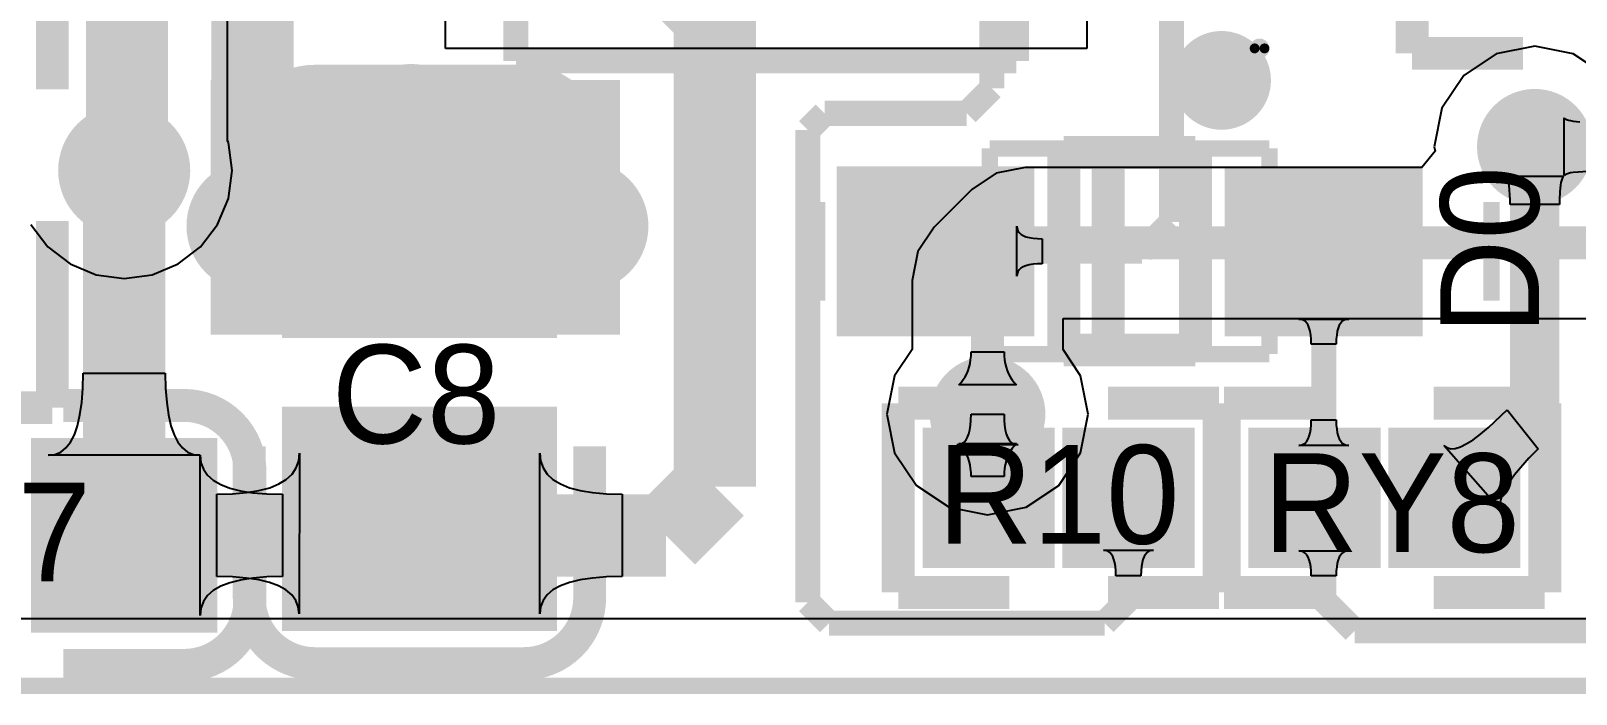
# Model space of a CAD drawing. Extents: x 40.9 to 121.6, y 83.2 to 120.
# Drawn here: x 80.26 to 89.66, y 83.77 to 87.8 of the extents above; entities that cross this region are included whole.
import ezdxf

# ---------------------------------------------------------------- set-up
doc = ezdxf.new("R2010")
doc.units = 0
for name, color, linetype in [('BOTTOMLAYER', 5, 'CONTINUOUS'), ('BOTTOMSOLDER', 6, 'CONTINUOUS'), ('KEEPOUTLAYER', 6, 'CONTINUOUS'), ('MECHANICAL13', 56, 'CONTINUOUS'), ('MECHANICAL15', 56, 'CONTINUOUS'), ('MECHANICAL4', 56, 'CONTINUOUS'), ('MECHANICAL6', 56, 'CONTINUOUS'), ('MULTILAYER', 9, 'CONTINUOUS'), ('TOPLAYER', 1, 'CONTINUOUS'), ('TOPOVERLAY', 2, 'CONTINUOUS'), ('TOPPASTE', 8, 'CONTINUOUS'), ('TOPSOLDER', 216, 'CONTINUOUS')]:
    doc.layers.add(name, color=color, linetype=linetype)

msp = doc.modelspace()

# ---------------------------------------------------------------- linework, layer by layer
at = {"layer": 'BOTTOMLAYER'}
for p, q in [((81.459954, 87.131827), (81.459954, 88.440646)), ((89.173891, 87.661788), (88.975425, 87.529175)), ((89.408, 87.708354), (89.173891, 87.661788)), ((89.642109, 87.661788), (89.408, 87.708354)), ((89.725007, 87.606396), (89.642109, 87.661788)), ((88.975425, 87.529175), (88.842812, 87.330709)), ((88.842812, 87.330709), (88.796246, 87.0966)), ((89.586537, 86.921599), (89.586537, 87.271601)), ((89.586537, 87.271601), (89.592661, 87.266849)), ((89.592661, 87.266849), (89.601236, 87.262599)), ((89.601236, 87.262599), (89.612259, 87.25885)), ((89.612259, 87.25885), (89.625731, 87.255599)), ((89.625731, 87.255599), (89.641655, 87.252851)), ((89.641655, 87.252851), (89.680844, 87.24885)), ((81.464071, 87.121888), (81.459954, 87.131827)), ((81.486411, 86.952204), (81.464071, 87.121888)), ((88.796246, 87.0966), (88.801659, 87.069389)), ((88.801659, 87.069389), (88.72109, 86.971215)), ((81.464071, 86.782519), (81.486411, 86.952204)), ((86.133617, 86.93629), (85.984768, 86.836832)), ((86.3092, 86.971215), (86.133617, 86.93629)), ((88.72109, 86.971215), (86.3092, 86.971215)), ((89.592661, 86.926351), (89.586537, 86.921599)), ((89.601236, 86.930601), (89.592661, 86.926351)), ((89.612259, 86.93435), (89.601236, 86.930601)), ((89.625731, 86.937601), (89.612259, 86.93435)), ((89.641655, 86.940349), (89.625731, 86.937601)), ((89.729833, 86.946351), (89.641655, 86.940349)), ((85.984768, 86.836832), (85.756168, 86.608232)), ((81.398575, 86.624399), (81.464071, 86.782519)), ((80.263032, 86.624399), (80.367221, 86.488621)), ((81.294387, 86.488621), (81.398575, 86.624399)), ((85.756168, 86.608232), (85.65671, 86.459383)), ((80.367221, 86.488621), (80.502999, 86.384432)), ((81.158608, 86.384432), (81.294387, 86.488621)), ((85.65671, 86.459383), (85.621785, 86.2838)), ((80.502999, 86.384432), (80.661119, 86.318936)), ((81.000488, 86.318936), (81.158608, 86.384432)), ((80.661119, 86.318936), (80.830804, 86.296597)), ((80.830804, 86.296597), (81.000488, 86.318936)), ((85.621785, 86.2838), (85.621785, 85.864304)), ((86.539415, 85.864304), (86.539415, 86.053585)), ((86.539415, 86.053585), (90.504142, 86.053585)), ((85.621785, 85.864304), (85.515412, 85.705109)), ((85.973851, 85.778701), (85.9776, 85.801439)), ((85.9776, 85.801439), (85.979851, 85.825249)), ((85.979851, 85.825249), (85.9806, 85.850128)), ((85.9806, 85.850128), (86.1806, 85.850128)), ((86.1806, 85.850128), (86.181349, 85.825249)), ((86.181349, 85.825249), (86.1836, 85.801439)), ((86.1836, 85.801439), (86.187349, 85.778701)), ((86.645788, 85.705109), (86.539415, 85.864304)), ((85.515412, 85.705109), (85.468846, 85.471)), ((85.932599, 85.681083), (85.943851, 85.698465)), ((85.943851, 85.698465), (85.9536, 85.716918)), ((85.9536, 85.716918), (85.96185, 85.73644)), ((85.96185, 85.73644), (85.968601, 85.757034)), ((85.968601, 85.757034), (85.973851, 85.778701)), ((86.187349, 85.778701), (86.192599, 85.757034)), ((86.192599, 85.757034), (86.19935, 85.73644)), ((86.19935, 85.73644), (86.2076, 85.716918)), ((86.2076, 85.716918), (86.217349, 85.698465)), ((86.217349, 85.698465), (86.228601, 85.681083)), ((86.692354, 85.471), (86.645788, 85.705109)), ((85.905599, 85.649537), (85.919851, 85.664774)), ((86.255601, 85.649537), (85.905599, 85.649537)), ((85.919851, 85.664774), (85.932599, 85.681083)), ((86.228601, 85.681083), (86.241349, 85.664774)), ((86.241349, 85.664774), (86.255601, 85.649537)), ((85.468846, 85.471), (85.515412, 85.236891)), ((86.645788, 85.236891), (86.692354, 85.471)), ((85.515412, 85.236891), (85.648025, 85.038425)), ((86.513175, 85.038425), (86.645788, 85.236891)), ((85.648025, 85.038425), (85.846491, 84.905812)), ((86.314709, 84.905812), (86.513175, 85.038425)), ((85.846491, 84.905812), (86.0806, 84.859246)), ((86.0806, 84.859246), (86.314709, 84.905812)), ((116.332, 84.227835), (76.2508, 84.227835))]:
    msp.add_line(p, q, dxfattribs=at)
for points, const_width in [([(80.8482, 86.9696), (80.8482, 88.773)], 0.499999), ([(81.611203, 86.615003), (81.611203, 88.062803)], 0.499999), ([(89.408, 87.0966), (91.948, 87.0966)], 0.299999), ([(86.0806, 86.2838), (86.3092, 86.5124)], 0.2), ([(86.3092, 86.5124), (96.645212, 86.5124)], 0.2), ([(86.0806, 85.471), (86.0806, 86.2838)], 0.2)]:
    msp.add_lwpolyline(points, dxfattribs=dict(at, const_width=const_width))
for points, const_width in [([(82.4254, 87.1982, 1), (82.7254, 87.1982, 1)], 0.299999), ([(89.283002, 87.0966, 1), (89.532998, 87.0966, 1)], 0.249999), ([(80.680804, 86.952204, 1), (80.980803, 86.952204, 1)], 0.299999), ([(81.461204, 86.615003, 1), (81.761203, 86.615003, 1)], 0.299999), ([(83.4668, 86.615003, 1), (83.7668, 86.615003, 1)], 0.299999), ([(85.955602, 85.471, 1), (86.205598, 85.471, 1)], 0.249999)]:
    msp.add_lwpolyline(points, format="xyb", close=True, dxfattribs=dict(at, const_width=const_width))
at = {"layer": 'BOTTOMSOLDER'}
for points, const_width in [([(82.3746, 87.1982, 1), (82.7762, 87.1982, 1)], 0.401599), ([(89.232202, 87.0966, 1), (89.583798, 87.0966, 1)], 0.351599), ([(80.630004, 86.952204, 1), (81.031603, 86.952204, 1)], 0.401599), ([(81.410404, 86.615003, 1), (81.812003, 86.615003, 1)], 0.401599), ([(83.416, 86.615003, 1), (83.8176, 86.615003, 1)], 0.401599), ([(85.904802, 85.471, 1), (86.256398, 85.471, 1)], 0.351599)]:
    msp.add_lwpolyline(points, format="xyb", close=True, dxfattribs=dict(at, const_width=const_width))
at = {"layer": 'KEEPOUTLAYER', "const_width": 0.1}
msp.add_lwpolyline([(41.0464, 83.82), (121.412, 83.82)], dxfattribs=at)
at = {"layer": 'MECHANICAL13', "const_width": 0.1}
for points in [[(86.094199, 87.0866), (87.794201, 87.0866)], [(86.094199, 85.8366), (86.094199, 87.0866)], [(87.794201, 85.8366), (87.794201, 87.0866)], [(86.094199, 85.8366), (87.794201, 85.8366)]]:
    msp.add_lwpolyline(points, dxfattribs=at)
at = {"layer": 'MECHANICAL15', "const_width": 0.1}
for points in [[(85.044199, 86.761597), (85.044201, 86.161601)], [(89.144198, 86.761599), (89.144201, 86.161606)], [(88.844204, 86.4616), (89.4442, 86.4616)]]:
    msp.add_lwpolyline(points, dxfattribs=at)
at = {"layer": 'MECHANICAL4'}
for p, q in [((82.784391, 87.694592), (82.784391, 92.594608)), ((86.684409, 92.594608), (86.684409, 87.694592)), ((86.684409, 87.694592), (82.784391, 87.694592))]:
    msp.add_line(p, q, dxfattribs=at)
at = {"layer": 'MECHANICAL6'}
for points, const_width in [([(87.764366, 87.694516, 1), (87.704422, 87.694516, 1)], 0.059995), ([(87.689423, 87.694516, 1), (87.719421, 87.694516, 1)], 0.029997), ([(87.749367, 87.694516, 1), (87.779365, 87.694516, 1)], 0.029997)]:
    msp.add_lwpolyline(points, format="xyb", close=True, dxfattribs=dict(at, const_width=const_width))
at = {"layer": 'MULTILAYER'}
for points, const_width in [([(82.4254, 87.1982, 1), (82.7254, 87.1982, 1)], 0.299999), ([(89.283002, 87.0966, 1), (89.532998, 87.0966, 1)], 0.249999), ([(80.680804, 86.952204, 1), (80.980803, 86.952204, 1)], 0.299999), ([(81.461204, 86.615003, 1), (81.761203, 86.615003, 1)], 0.299999), ([(83.4668, 86.615003, 1), (83.7668, 86.615003, 1)], 0.299999), ([(85.955602, 85.471, 1), (86.205598, 85.471, 1)], 0.249999)]:
    msp.add_lwpolyline(points, format="xyb", close=True, dxfattribs=dict(at, const_width=const_width))
at = {"layer": 'TOPLAYER'}
for p, q in [((89.237751, 86.911939), (89.232999, 86.918063)), ((89.232999, 86.918063), (89.583001, 86.918063)), ((89.242001, 86.903364), (89.237751, 86.911939)), ((89.578249, 86.911939), (89.573999, 86.903364)), ((89.583001, 86.918063), (89.578249, 86.911939)), ((89.24575, 86.892341), (89.242001, 86.903364)), ((89.249001, 86.878869), (89.24575, 86.892341)), ((89.251749, 86.862945), (89.249001, 86.878869)), ((89.257751, 86.774767), (89.251749, 86.862945)), ((89.56025, 86.823756), (89.558249, 86.774767)), ((89.564251, 86.862945), (89.56025, 86.823756)), ((89.566999, 86.878869), (89.564251, 86.862945)), ((89.57025, 86.892341), (89.566999, 86.878869)), ((89.573999, 86.903364), (89.57025, 86.892341)), ((89.258, 86.746601), (89.257751, 86.774767)), ((89.558, 86.746601), (89.258, 86.746601)), ((89.558249, 86.774767), (89.558, 86.746601)), ((86.258105, 86.309599), (86.258105, 86.613601)), ((86.258105, 86.613601), (86.259655, 86.599161)), ((86.259655, 86.599161), (86.264308, 86.58624)), ((86.264308, 86.58624), (86.27206, 86.574841)), ((86.27206, 86.574841), (86.282914, 86.56496)), ((86.282914, 86.56496), (86.296868, 86.556601)), ((86.296868, 86.556601), (86.313922, 86.549761)), ((86.313922, 86.549761), (86.334079, 86.54444)), ((86.334079, 86.54444), (86.357338, 86.54064)), ((86.357338, 86.54064), (86.383696, 86.538361)), ((86.383696, 86.538361), (86.413155, 86.537602)), ((86.413155, 86.537602), (86.413155, 86.385598)), ((86.27206, 86.348359), (86.264308, 86.33696)), ((86.282914, 86.35824), (86.27206, 86.348359)), ((86.296868, 86.366599), (86.282914, 86.35824)), ((86.313922, 86.373439), (86.296868, 86.366599)), ((86.334079, 86.37876), (86.313922, 86.373439)), ((86.357338, 86.38256), (86.334079, 86.37876)), ((86.383696, 86.384839), (86.357338, 86.38256)), ((86.413155, 86.385598), (86.383696, 86.384839)), ((86.259655, 86.324039), (86.258105, 86.309599)), ((86.264308, 86.33696), (86.259655, 86.324039)), ((87.986636, 86.048129), (87.972196, 86.049648)), ((87.972196, 86.049648), (88.276199, 86.049648)), ((87.999557, 86.043567), (87.986636, 86.048129)), ((88.010957, 86.035967), (87.999557, 86.043567)), ((88.020837, 86.025327), (88.010957, 86.035967)), ((88.029197, 86.011647), (88.020837, 86.025327)), ((88.036037, 85.994928), (88.029197, 86.011647)), ((88.041358, 85.975167), (88.036037, 85.994928)), ((88.045158, 85.952366), (88.041358, 85.975167)), ((88.207037, 85.975167), (88.203237, 85.952366)), ((88.212358, 85.994928), (88.207037, 85.975167)), ((88.219199, 86.011647), (88.212358, 85.994928)), ((88.227558, 86.025327), (88.219199, 86.011647)), ((88.237438, 86.035967), (88.227558, 86.025327)), ((88.248838, 86.043567), (88.237438, 86.035967)), ((88.261759, 86.048129), (88.248838, 86.043567)), ((88.276199, 86.049648), (88.261759, 86.048129)), ((88.047436, 85.926526), (88.045158, 85.952366)), ((88.048196, 85.897646), (88.047436, 85.926526)), ((88.2002, 85.897646), (88.048196, 85.897646)), ((88.200959, 85.926526), (88.2002, 85.897646)), ((88.203237, 85.952366), (88.200959, 85.926526)), ((80.578686, 85.626351), (80.580804, 85.72135)), ((80.580804, 85.72135), (81.080803, 85.72135)), ((81.080803, 85.72135), (81.082921, 85.626351)), ((80.572326, 85.54135), (80.578686, 85.626351)), ((81.082921, 85.626351), (81.089282, 85.54135)), ((80.561729, 85.466352), (80.572326, 85.54135)), ((81.089282, 85.54135), (81.099878, 85.466352)), ((80.546892, 85.401351), (80.561729, 85.466352)), ((81.099878, 85.466352), (81.114715, 85.401351)), ((85.972856, 85.376116), (85.977159, 85.404023)), ((85.977159, 85.404023), (85.979739, 85.435651)), ((85.979739, 85.435651), (85.9806, 85.471)), ((85.9806, 85.471), (86.1806, 85.471)), ((86.1806, 85.471), (86.181461, 85.435651)), ((86.181461, 85.435651), (86.184041, 85.404023)), ((86.184041, 85.404023), (86.188344, 85.376116)), ((88.045158, 85.381137), (88.047436, 85.407495)), ((88.047436, 85.407495), (88.048196, 85.436954)), ((88.048196, 85.436954), (88.2002, 85.436954)), ((88.2002, 85.436954), (88.200959, 85.407495)), ((88.200959, 85.407495), (88.203237, 85.381137)), ((89.127371, 85.390688), (89.240556, 85.497083)), ((89.240556, 85.497083), (89.427685, 85.259951)), ((80.5045, 85.301351), (80.527815, 85.346352)), ((80.527815, 85.346352), (80.546892, 85.401351)), ((81.114715, 85.401351), (81.133793, 85.346352)), ((81.133793, 85.346352), (81.157107, 85.301351)), ((85.938436, 85.301696), (85.949622, 85.314721)), ((85.949622, 85.314721), (85.959089, 85.331465)), ((85.959089, 85.331465), (85.966833, 85.35193)), ((85.966833, 85.35193), (85.972856, 85.376116)), ((86.188344, 85.376116), (86.194367, 85.35193)), ((86.194367, 85.35193), (86.202111, 85.331465)), ((86.202111, 85.331465), (86.211578, 85.314721)), ((86.211578, 85.314721), (86.222764, 85.301696)), ((88.020837, 85.306713), (88.029197, 85.320668)), ((88.029197, 85.320668), (88.036037, 85.337721)), ((88.036037, 85.337721), (88.041358, 85.357879)), ((88.041358, 85.357879), (88.045158, 85.381137)), ((88.203237, 85.381137), (88.207037, 85.357879)), ((88.207037, 85.357879), (88.212358, 85.337721)), ((88.212358, 85.337721), (88.219199, 85.320668)), ((88.219199, 85.320668), (88.227558, 85.306713)), ((88.991537, 85.290495), (89.032288, 85.315971)), ((89.032288, 85.315971), (89.077566, 85.34937)), ((89.077566, 85.34937), (89.127371, 85.390688)), ((80.368851, 85.221351), (80.409123, 85.226352)), ((81.292756, 85.221351), (80.368851, 85.221351)), ((80.409123, 85.226352), (80.445155, 85.241351)), ((80.445155, 85.241351), (80.476946, 85.266352)), ((80.476946, 85.266352), (80.5045, 85.301351)), ((81.157107, 85.301351), (81.184661, 85.266352)), ((81.184661, 85.266352), (81.216452, 85.241351)), ((81.216452, 85.241351), (81.252484, 85.226352)), ((81.252484, 85.226352), (81.292756, 85.221351)), ((81.292756, 84.247449), (81.292756, 85.221351)), ((81.292756, 85.221351), (81.297755, 85.17633)), ((81.892125, 85.186898), (81.897296, 85.234399)), ((81.897296, 85.234399), (81.894248, 84.258051)), ((83.358152, 84.258051), (83.358152, 85.234399)), ((83.358152, 85.234399), (83.363153, 85.186898)), ((85.894553, 85.284953), (85.910903, 85.286812)), ((86.266647, 85.284953), (85.894553, 85.284953)), ((85.919851, 85.277226), (85.905599, 85.292463)), ((85.905599, 85.292463), (86.255601, 85.292463)), ((85.910903, 85.286812), (85.92553, 85.292395)), ((85.932599, 85.260917), (85.919851, 85.277226)), ((85.92553, 85.292395), (85.938436, 85.301696)), ((85.943851, 85.243535), (85.932599, 85.260917)), ((85.9536, 85.225082), (85.943851, 85.243535)), ((85.96185, 85.20556), (85.9536, 85.225082)), ((86.2076, 85.225082), (86.19935, 85.20556)), ((86.217349, 85.243535), (86.2076, 85.225082)), ((86.228601, 85.260917), (86.217349, 85.243535)), ((86.222764, 85.301696), (86.23567, 85.292395)), ((86.241349, 85.277226), (86.228601, 85.260917)), ((86.23567, 85.292395), (86.250297, 85.286812)), ((86.255601, 85.292463), (86.241349, 85.277226)), ((86.250297, 85.286812), (86.266647, 85.284953)), ((87.972196, 85.281905), (87.986636, 85.283454)), ((88.276199, 85.281905), (87.972196, 85.281905)), ((87.986636, 85.283454), (87.999557, 85.288107)), ((87.999557, 85.288107), (88.010957, 85.295859)), ((88.010957, 85.295859), (88.020837, 85.306713)), ((88.227558, 85.306713), (88.237438, 85.295859)), ((88.237438, 85.295859), (88.248838, 85.288107)), ((88.248838, 85.288107), (88.261759, 85.283454)), ((88.261759, 85.283454), (88.276199, 85.281905)), ((89.212506, 84.87506), (88.855664, 85.281905)), ((88.855664, 85.281905), (88.873787, 85.267782)), ((88.873787, 85.267782), (88.896436, 85.26158)), ((88.896436, 85.26158), (88.923609, 85.263297)), ((88.923609, 85.263297), (88.955311, 85.272936)), ((88.955311, 85.272936), (88.991537, 85.290495)), ((89.427685, 85.259951), (89.372529, 85.203096)), ((81.297755, 85.17633), (81.312756, 85.136048)), ((81.312756, 85.136048), (81.337755, 85.100505)), ((81.851693, 85.106899), (81.876925, 85.144399)), ((81.876925, 85.144399), (81.892125, 85.186898)), ((83.363153, 85.186898), (83.378152, 85.144399)), ((83.378152, 85.144399), (83.40315, 85.106899)), ((85.968601, 85.184966), (85.96185, 85.20556)), ((85.973851, 85.163299), (85.968601, 85.184966)), ((85.9776, 85.140561), (85.973851, 85.163299)), ((85.979851, 85.116751), (85.9776, 85.140561)), ((86.1836, 85.140561), (86.181349, 85.116751)), ((86.187349, 85.163299), (86.1836, 85.140561)), ((86.192599, 85.184966), (86.187349, 85.163299)), ((86.19935, 85.20556), (86.192599, 85.184966)), ((89.372529, 85.203096), (89.284637, 85.101631)), ((81.337755, 85.100505), (81.372756, 85.069703)), ((81.372756, 85.069703), (81.417754, 85.043637)), ((81.417754, 85.043637), (81.472756, 85.022312)), ((81.715826, 85.024399), (81.771145, 85.046899)), ((81.771145, 85.046899), (81.816435, 85.074399)), ((81.816435, 85.074399), (81.851693, 85.106899)), ((83.40315, 85.106899), (83.438152, 85.074399)), ((83.438152, 85.074399), (83.48315, 85.046899)), ((83.48315, 85.046899), (83.538151, 85.024399)), ((85.9806, 85.091872), (85.979851, 85.116751)), ((86.1806, 85.091872), (85.9806, 85.091872)), ((86.181349, 85.116751), (86.1806, 85.091872)), ((89.251907, 85.057018), (89.226652, 85.01649)), ((89.284637, 85.101631), (89.251907, 85.057018)), ((81.394249, 84.984399), (81.489687, 84.986899)), ((81.394249, 84.4844), (81.394249, 84.984399)), ((81.472756, 85.022312), (81.537754, 85.005725)), ((81.489687, 84.986899), (81.575097, 84.994399)), ((81.537754, 85.005725), (81.612755, 84.993879)), ((81.575097, 84.994399), (81.650474, 85.006899)), ((81.612755, 84.993879), (81.697754, 84.986769)), ((81.650474, 85.006899), (81.715826, 85.024399)), ((81.697754, 84.986769), (81.792755, 84.984399)), ((81.792755, 84.984399), (81.792755, 84.4844)), ((83.538151, 85.024399), (83.60315, 85.006899)), ((83.60315, 85.006899), (83.678151, 84.994399)), ((83.678151, 84.994399), (83.76315, 84.986899)), ((83.76315, 84.986899), (83.858151, 84.984399)), ((83.858151, 84.984399), (83.858151, 84.4844)), ((89.198567, 84.947674), (89.195737, 84.919388)), ((89.208872, 84.980041), (89.198567, 84.947674)), ((89.226652, 85.01649), (89.208872, 84.980041)), ((89.195737, 84.919388), (89.200383, 84.895182)), ((89.200383, 84.895182), (89.212506, 84.87506)), ((86.799837, 84.642546), (86.785397, 84.644095)), ((86.785397, 84.644095), (87.089399, 84.644095)), ((86.812758, 84.637893), (86.799837, 84.642546)), ((86.824157, 84.630141), (86.812758, 84.637893)), ((86.834038, 84.619287), (86.824157, 84.630141)), ((86.842397, 84.605332), (86.834038, 84.619287)), ((86.849237, 84.588279), (86.842397, 84.605332)), ((86.854558, 84.568121), (86.849237, 84.588279)), ((86.858358, 84.544863), (86.854558, 84.568121)), ((87.020237, 84.568121), (87.016438, 84.544863)), ((87.025559, 84.588279), (87.020237, 84.568121)), ((87.032399, 84.605332), (87.025559, 84.588279)), ((87.040758, 84.619287), (87.032399, 84.605332)), ((87.050639, 84.630141), (87.040758, 84.619287)), ((87.062038, 84.637893), (87.050639, 84.630141)), ((87.074959, 84.642546), (87.062038, 84.637893)), ((87.089399, 84.644095), (87.074959, 84.642546)), ((87.986636, 84.639528), (87.972196, 84.641047)), ((87.972196, 84.641047), (88.276199, 84.641047)), ((87.999557, 84.634967), (87.986636, 84.639528)), ((88.010957, 84.627367), (87.999557, 84.634967)), ((88.020837, 84.616727), (88.010957, 84.627367)), ((88.029197, 84.603046), (88.020837, 84.616727)), ((88.036037, 84.586328), (88.029197, 84.603046)), ((88.041358, 84.566567), (88.036037, 84.586328)), ((88.045158, 84.543765), (88.041358, 84.566567)), ((88.207037, 84.566567), (88.203237, 84.543765)), ((88.212358, 84.586328), (88.207037, 84.566567)), ((88.219199, 84.603046), (88.212358, 84.586328)), ((88.227558, 84.616727), (88.219199, 84.603046)), ((88.237438, 84.627367), (88.227558, 84.616727)), ((88.248838, 84.634967), (88.237438, 84.627367)), ((88.261759, 84.639528), (88.248838, 84.634967)), ((88.276199, 84.641047), (88.261759, 84.639528)), ((81.48925, 84.482137), (81.394249, 84.4844)), ((81.574249, 84.475345), (81.48925, 84.482137)), ((81.612755, 84.474921), (81.537754, 84.463075)), ((81.64925, 84.46403), (81.574249, 84.475345)), ((81.697754, 84.482031), (81.612755, 84.474921)), ((81.792755, 84.4844), (81.697754, 84.482031)), ((83.678151, 84.475345), (83.60315, 84.46403)), ((83.763152, 84.482137), (83.678151, 84.475345)), ((83.858151, 84.4844), (83.763152, 84.482137)), ((86.860637, 84.518505), (86.858358, 84.544863)), ((86.861396, 84.489046), (86.860637, 84.518505)), ((87.0134, 84.489046), (86.861396, 84.489046)), ((87.014159, 84.518505), (87.0134, 84.489046)), ((87.016438, 84.544863), (87.014159, 84.518505)), ((88.047436, 84.517926), (88.045158, 84.543765)), ((88.048196, 84.489046), (88.047436, 84.517926)), ((88.2002, 84.489046), (88.048196, 84.489046)), ((88.200959, 84.517926), (88.2002, 84.489046)), ((88.203237, 84.543765), (88.200959, 84.517926)), ((81.372756, 84.399097), (81.337755, 84.368295)), ((81.417754, 84.425163), (81.372756, 84.399097)), ((81.472756, 84.446488), (81.417754, 84.425163)), ((81.537754, 84.463075), (81.472756, 84.446488)), ((81.714249, 84.448185), (81.64925, 84.46403)), ((81.76925, 84.427812), (81.714249, 84.448185)), ((81.814248, 84.402915), (81.76925, 84.427812)), ((81.849247, 84.373489), (81.814248, 84.402915)), ((81.874248, 84.339537), (81.849247, 84.373489)), ((83.40315, 84.373489), (83.378152, 84.339537)), ((83.438152, 84.402915), (83.40315, 84.373489)), ((83.48315, 84.427812), (83.438152, 84.402915)), ((83.538151, 84.448185), (83.48315, 84.427812)), ((83.60315, 84.46403), (83.538151, 84.448185)), ((81.297755, 84.29247), (81.292756, 84.247449)), ((81.312756, 84.332752), (81.297755, 84.29247)), ((81.337755, 84.368295), (81.312756, 84.332752)), ((81.889249, 84.301058), (81.874248, 84.339537)), ((81.894248, 84.258051), (81.889249, 84.301058)), ((83.363151, 84.301058), (83.358152, 84.258051)), ((83.378152, 84.339537), (83.363151, 84.301058))]:
    msp.add_line(p, q, dxfattribs=at)
for points, const_width in [([(86.106, 87.4522), (86.106, 90.6526)], 0.152001), ([(84.074, 88.2396), (84.421602, 87.891998)], 0.499999), ([(87.1982, 86.6394), (87.1982, 88.392)], 0.152001), ([(84.421602, 85.031202), (84.421602, 87.891998)], 0.499999), ([(85.9536, 87.2998), (86.106, 87.4522)], 0.152001), ([(84.988199, 87.197999), (85.09, 87.2998)], 0.152001), ([(85.09, 87.2998), (85.9536, 87.2998)], 0.152001), ([(80.830804, 84.7344), (80.830804, 86.952204)], 0.499999), ([(84.988199, 84.328201), (84.988199, 87.197999)], 0.152001), ([(89.408, 85.452397), (89.408, 87.0966)], 0.299999), ([(81.611203, 86.615003), (82.6262, 86.615003)], 0.599999), ([(82.6262, 86.615003), (83.6168, 86.615003)], 0.599999), ([(83.6168, 86.615003), (83.6422, 86.615003)], 0.499999), ([(87.0204, 86.4616), (87.1982, 86.6394)], 0.152001), ([(85.764202, 86.4616), (87.0204, 86.4616)], 0.152001), ([(88.124198, 84.341802), (88.124198, 86.4616)], 0.152001), ([(88.918603, 84.963), (89.408, 85.452397)], 0.299999), ([(86.0806, 84.963), (86.0806, 85.471)], 0.2), ([(84.1248, 84.7344), (84.421602, 85.031202)], 0.499999), ([(86.937398, 84.346598), (86.937398, 84.963)], 0.152001), ([(80.830804, 84.7344), (84.1248, 84.7344)], 0.499999), ([(84.988199, 84.328201), (85.1154, 84.201)], 0.152001), ([(86.7918, 84.201), (86.937398, 84.346598)], 0.152001), ([(88.124198, 84.341802), (88.312201, 84.153799)], 0.152001), ([(85.1154, 84.201), (86.7918, 84.201)], 0.152001), ([(88.312201, 84.153799), (99.139799, 84.153799)], 0.152001)]:
    msp.add_lwpolyline(points, dxfattribs=dict(at, const_width=const_width))
for points, const_width in [([(82.4254, 87.1982, 1), (82.7254, 87.1982, 1)], 0.299999), ([(89.283002, 87.0966, 1), (89.532998, 87.0966, 1)], 0.249999), ([(80.680804, 86.952204, 1), (80.980803, 86.952204, 1)], 0.299999), ([(81.461204, 86.615003, 1), (81.761203, 86.615003, 1)], 0.299999), ([(83.4668, 86.615003, 1), (83.7668, 86.615003, 1)], 0.299999), ([(85.955602, 85.471, 1), (86.205598, 85.471, 1)], 0.249999)]:
    msp.add_lwpolyline(points, format="xyb", close=True, dxfattribs=dict(at, const_width=const_width))
for points in [[(81.3562, 85.9536), (83.8454, 85.9536), (81.3562, 87.503), (83.8454, 87.503)], [(83.3612, 86.035004), (83.3612, 87.195002), (81.8912, 86.035004), (81.8912, 87.195002)], [(85.264203, 86.0466), (86.264201, 86.0466), (85.264203, 86.8766), (86.264201, 86.8766)], [(87.624199, 86.0466), (88.624197, 86.0466), (87.624199, 86.8766), (88.624197, 86.8766)], [(83.3612, 84.255003), (83.3612, 85.415001), (81.8912, 84.255003), (81.8912, 85.415001)], [(80.365803, 84.244401), (81.295804, 84.244401), (80.365803, 85.224399), (81.295804, 85.224399)], [(86.387396, 85.288001), (85.787398, 85.288001), (86.387396, 84.637999), (85.787398, 84.637999)], [(87.237397, 85.288001), (86.637398, 85.288001), (87.237397, 84.637999), (86.637398, 84.637999)], [(87.768603, 84.637999), (88.368602, 84.637999), (87.768603, 85.288001), (88.368602, 85.288001)], [(88.618604, 84.637999), (89.218602, 84.637999), (88.618604, 85.288001), (89.218602, 85.288001)]]:
    msp.add_solid(points, dxfattribs=at)
at = {"layer": 'TOPOVERLAY'}
for points, const_width in [([(83.212991, 87.618392), (83.212991, 92.670808)], 0.1524), ([(86.255809, 87.618392), (86.255809, 92.670808)], 0.1524), ([(88.661601, 87.664602), (88.661601, 88.814603)], 0.2), ([(80.393601, 87.445802), (80.393601, 88.580801)], 0.2), ([(88.661601, 87.664602), (89.336601, 87.664602)], 0.2), ([(83.212991, 87.618392), (86.255809, 87.618392)], 0.1524), ([(81.9912, 87.495002), (83.2612, 87.495002)], 0.2), ([(81.591196, 86.175004), (81.591196, 87.095005)], 0.2), ([(83.661199, 86.175002), (83.661199, 87.095002)], 0.2), ([(86.544196, 87.061601), (86.544198, 85.861606)], 0.2), ([(86.544196, 87.061601), (87.344197, 87.061601)], 0.2), ([(86.8142, 85.861601), (86.814205, 87.061599)], 0.2), ([(87.344197, 87.061601), (87.344199, 85.861599)], 0.2), ([(80.393601, 85.510802), (80.393601, 86.645801)], 0.2), ([(86.544198, 85.861606), (87.344199, 85.861599)], 0.2), ([(78.813599, 85.510802), (80.393601, 85.510802)], 0.2), ([(80.460804, 85.524401), (81.195804, 85.524401)], 0.2), ([(85.537401, 85.538003), (86.212401, 85.538003)], 0.2), ([(85.537401, 84.388002), (85.537401, 85.538003)], 0.2), ([(86.812399, 85.538003), (87.487399, 85.538003)], 0.2), ([(87.487399, 84.388002), (87.487399, 85.538003)], 0.2), ([(87.518601, 85.537998), (88.193601, 85.537998)], 0.2), ([(87.518601, 84.387997), (87.518601, 85.537998)], 0.2), ([(88.793599, 85.537998), (89.468599, 85.537998)], 0.2), ([(89.468599, 84.387997), (89.468599, 85.537998)], 0.2), ([(81.591196, 84.354998), (81.591196, 85.274998)], 0.2), ([(83.661199, 84.355003), (83.661199, 85.275003)], 0.2), ([(81.595803, 84.344401), (81.595803, 85.124399)], 0.2), ([(85.537401, 84.388002), (86.212401, 84.388002)], 0.2), ([(86.812399, 84.388002), (87.487399, 84.388002)], 0.2), ([(87.518601, 84.387997), (88.193601, 84.387997)], 0.2), ([(88.793599, 84.387997), (89.468599, 84.387997)], 0.2), ([(80.460807, 83.944396), (81.195807, 83.944396)], 0.2), ([(81.9912, 83.955001), (83.2612, 83.955001)], 0.2)]:
    msp.add_lwpolyline(points, dxfattribs=dict(at, const_width=const_width))
for points, const_width in [([(87.653622, 87.500206, 1), (87.353394, 87.500206, 1)], 0.299999), ([(81.941198, 87.495004, 1), (82.041197, 87.495004, 1)], 0.1), ([(83.2112, 87.495002, 1), (83.3112, 87.495002, 1)], 0.1), ([(87.278395, 87.500206, 1), (87.428393, 87.500206, 1)], 0.15), ([(87.578623, 87.500206, 1), (87.728621, 87.500206, 1)], 0.15), ([(81.541196, 87.095005, 1), (81.641196, 87.095005, 1)], 0.1), ([(83.611199, 87.095002, 1), (83.711199, 87.095002, 1)], 0.1), ([(81.145804, 85.524401, 1), (81.245804, 85.524401, 1)], 0.1), ([(81.545803, 85.124399, 1), (81.645803, 85.124399, 1)], 0.1), ([(81.541196, 84.354998, 1), (81.641196, 84.354998, 1)], 0.1), ([(81.545806, 84.344398, 1), (81.645806, 84.344398, 1)], 0.1), ([(83.611202, 84.355003, 1), (83.711202, 84.355003, 1)], 0.1), ([(81.145807, 83.944396, 1), (81.245807, 83.944396, 1)], 0.1), ([(81.941195, 83.954998, 1), (82.041195, 83.954998, 1)], 0.1), ([(83.211203, 83.955001, 1), (83.311202, 83.955001, 1)], 0.1)]:
    msp.add_lwpolyline(points, format="xyb", close=True, dxfattribs=dict(at, const_width=const_width))
at = {"layer": 'TOPOVERLAY', "const_width": 0.2}
for points in [[(81.591196, 87.095005, -0.414213), (81.991197, 87.495004)], [(83.2612, 87.495002, -0.414214), (83.661199, 87.095002)], [(81.195804, 85.524401, -0.414213), (81.595803, 85.124399)], [(81.595806, 84.344398, -0.414213), (81.195807, 83.944396)], [(81.991195, 83.954998, -0.414214), (81.591196, 84.354998)], [(83.661202, 84.355003, -0.414213), (83.261203, 83.955001)]]:
    msp.add_lwpolyline(points, format="xyb", dxfattribs=at)
at = {"layer": 'TOPPASTE'}
for points in [[(83.3612, 86.035004), (83.3612, 87.195002), (81.8912, 86.035004), (81.8912, 87.195002)], [(85.264203, 86.0466), (86.264201, 86.0466), (85.264203, 86.8766), (86.264201, 86.8766)], [(87.624199, 86.0466), (88.624197, 86.0466), (87.624199, 86.8766), (88.624197, 86.8766)], [(83.3612, 84.255003), (83.3612, 85.415001), (81.8912, 84.255003), (81.8912, 85.415001)], [(80.365803, 84.244401), (81.295804, 84.244401), (80.365803, 85.224399), (81.295804, 85.224399)], [(86.387396, 85.288001), (85.787398, 85.288001), (86.387396, 84.637999), (85.787398, 84.637999)], [(87.237397, 85.288001), (86.637398, 85.288001), (87.237397, 84.637999), (86.637398, 84.637999)], [(87.768603, 84.637999), (88.368602, 84.637999), (87.768603, 85.288001), (88.368602, 85.288001)], [(88.618604, 84.637999), (89.218602, 84.637999), (88.618604, 85.288001), (89.218602, 85.288001)]]:
    msp.add_solid(points, dxfattribs=at)
at = {"layer": 'TOPSOLDER'}
for points, const_width in [([(82.3746, 87.1982, 1), (82.7762, 87.1982, 1)], 0.401599), ([(89.232202, 87.0966, 1), (89.583798, 87.0966, 1)], 0.351599), ([(80.630004, 86.952204, 1), (81.031603, 86.952204, 1)], 0.401599), ([(81.410404, 86.615003, 1), (81.812003, 86.615003, 1)], 0.401599), ([(83.416, 86.615003, 1), (83.8176, 86.615003, 1)], 0.401599), ([(85.904802, 85.471, 1), (86.256398, 85.471, 1)], 0.351599)]:
    msp.add_lwpolyline(points, format="xyb", close=True, dxfattribs=dict(at, const_width=const_width))
for points in [[(83.4628, 85.933404), (83.4628, 87.296602), (81.7896, 85.933404), (81.7896, 87.296602)], [(85.162603, 85.945), (86.365801, 85.945), (85.162603, 86.9782), (86.365801, 86.9782)], [(87.522599, 85.945), (88.725797, 85.945), (87.522599, 86.9782), (88.725797, 86.9782)], [(83.4628, 84.153403), (83.4628, 85.516601), (81.7896, 84.153403), (81.7896, 85.516601)], [(80.264203, 84.142801), (81.397404, 84.142801), (80.264203, 85.325999), (81.397404, 85.325999)], [(86.488996, 85.389601), (85.685798, 85.389601), (86.488996, 84.536399), (85.685798, 84.536399)], [(87.338997, 85.389601), (86.535798, 85.389601), (87.338997, 84.536399), (86.535798, 84.536399)], [(87.667003, 84.536399), (88.470202, 84.536399), (87.667003, 85.389601), (88.470202, 85.389601)], [(88.517004, 84.536399), (89.320202, 84.536399), (88.517004, 85.389601), (89.320202, 85.389601)]]:
    msp.add_solid(points, dxfattribs=at)

# ---------------------------------------------------------------- texts
at = {"layer": 'TOPOVERLAY'}
msp.add_text('D0', height=0.599999, rotation=90, dxfattribs=at).set_placement((89.4334, 85.9536))
for s, p in [('C8', (82.0928, 85.2932)), ('R10', (85.7758, 84.6836)), ('RY8', (87.757, 84.6328)), ('C7', (79.6036, 84.455))]:
    msp.add_text(s, height=0.599999, dxfattribs=at).set_placement(p)

doc.saveas('drawing.dxf')
